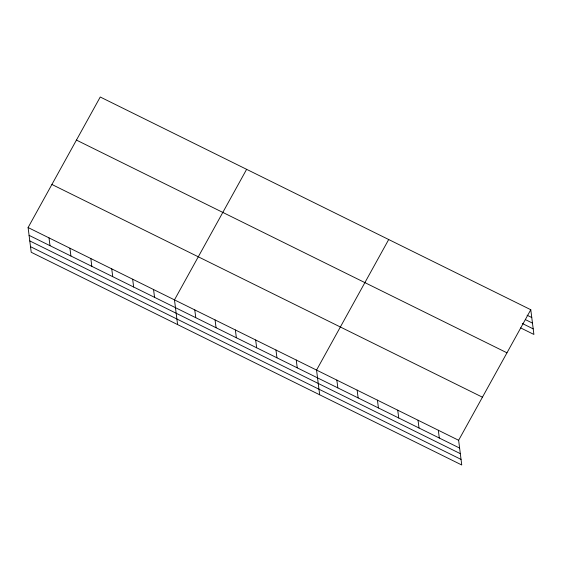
<?xml version="1.0" encoding="UTF-8"?>
<svg xmlns="http://www.w3.org/2000/svg" width="562" height="562" viewBox="0 0 562 562"><rect width="100%" height="100%" fill="white"/><g stroke="black" fill="none" stroke-linecap="round" stroke-linejoin="round"><path stroke-width="0.84" d="M530.781 309.732L458.627 440.278L461.753 464.992L31.219 252.268L28.1 227.547L100.247 97.008L530.781 309.732L533.9 334.453L520.63 327.892M246.627 169.331L174.48 299.876L177.599 324.59M388.7 239.531L316.554 370.077L319.68 394.791M527.079 315.212L531.764 317.53M525.442 319.637L532.467 323.115M522.267 323.466L533.197 328.868M76.439 140.086L506.966 352.817M51.908 184.469L482.442 397.201M28.1 227.547L458.627 440.278M29.084 235.345L459.618 448.069M29.793 240.929L460.32 453.653M30.517 246.683L461.044 459.407M438.332 430.253L439.315 438.044M418.037 420.221L419.02 428.012M397.741 410.197L398.725 417.988M377.446 400.165L378.43 407.956M357.151 390.133L358.135 397.931M336.849 380.109L337.839 387.899M296.258 360.052L297.242 367.843M275.963 350.021L276.947 357.811M255.668 339.996L256.651 347.787M235.373 329.964L236.356 337.755M215.07 319.933L216.061 327.73M194.775 309.908L195.759 317.699M153.566 289.542L154.55 297.34M132.66 279.216L133.644 287.006M111.747 268.882L112.73 276.673M90.833 258.548L91.817 266.339M69.92 248.214L70.91 256.005M49.013 237.881L49.997 245.678"/></g></svg>
